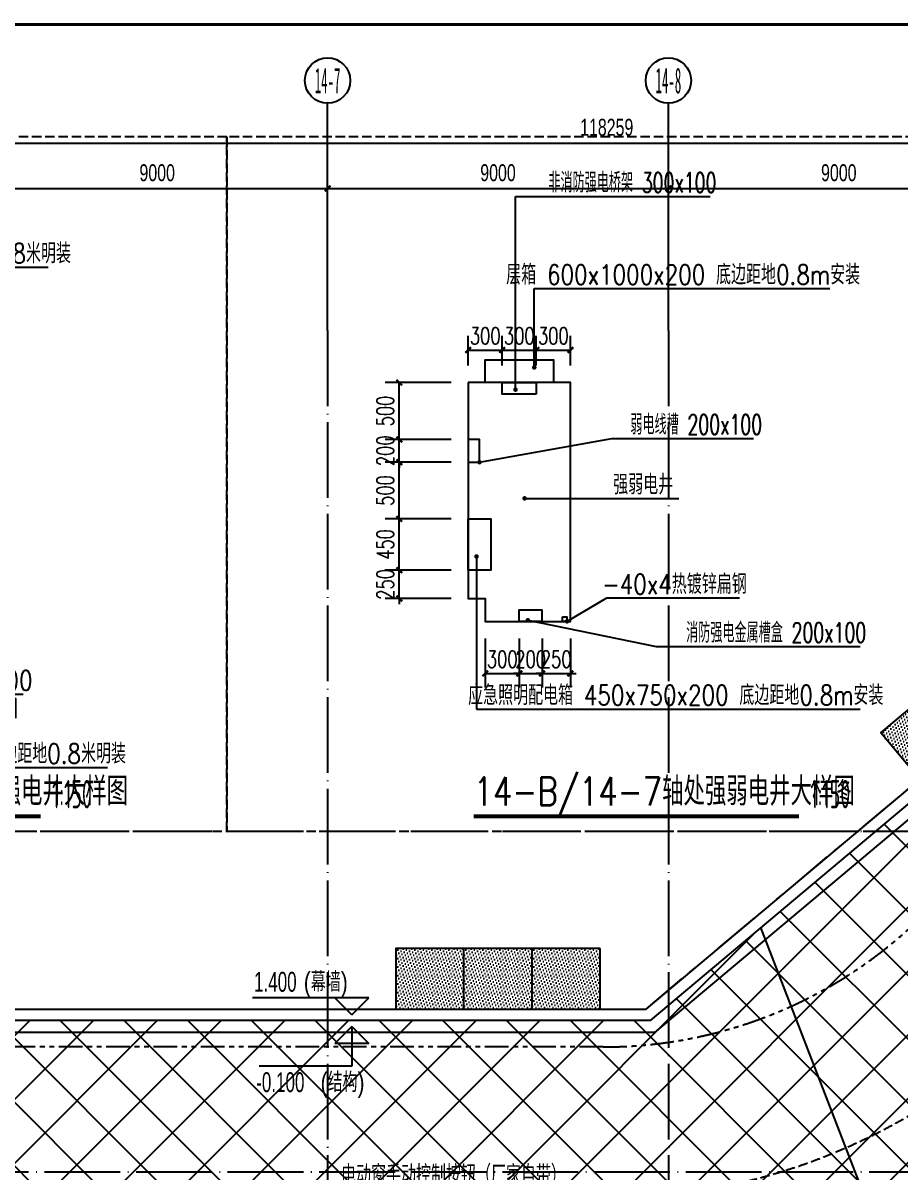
# Model space of a CAD drawing. Extents: x -233336 to 840473, y -28113 to 330904.
# Drawn here: x 42356 to 65516, y 31772 to 62138 of the extents above; entities that cross this region are included whole.
import ezdxf
from ezdxf.enums import TextEntityAlignment as Align
from ezdxf.xclip import XClip

# ---------------------------------------------------------------- set-up
doc = ezdxf.new("R2010")
doc.units = 0
doc.header["$LTSCALE"] = 1000
doc.header["$XCLIPFRAME"] = 2
for name, pattern in [('104-14# 核心筒$0$DOTE', [2.42, 2, -0.2, 0.02, -0.2]), ('DASH', [0.35, 0.25, -0.1]), ('X-104 14#平面$0$109 3#平面$0$DASH', [0.35, 0.25, -0.1]), ('X-104 14#平面$0$PHANTOM2', [1.25, 0.625, -0.125, 0.125, -0.125, 0.125, -0.125])]:
    doc.linetypes.add(name, pattern=pattern)
doc.layers.get('0').update_dxf_attribs({"linetype": 'CONTINUOUS'})
doc.layers.get('Defpoints').update_dxf_attribs({"linetype": 'CONTINUOUS'})
for name, color, linetype in [('104-14# 核心筒$0$01-标注_轴线坐标', 8, 'CONTINUOUS'), ('104-14# 核心筒$0$A_AXIS-轴线', 8, '104-14# 核心筒$0$DOTE'), ('104-14# 核心筒$0$AXIS_TEXT', 7, 'CONTINUOUS'), ('AXIS_TEXT', 7, 'CONTINUOUS'), ('DIM-插座', 80, 'CONTINUOUS'), ('DIM-箱柜', 80, 'CONTINUOUS'), ('DOTLN', 2, 'DASH'), ('EQUIP-箱柜', 80, 'CONTINUOUS'), ('TEL_DIM', 3, 'CONTINUOUS'), ('TEL_SYMB', 3, 'CONTINUOUS'), ('X-104 14#平面$0$01-标注_标高', 8, 'CONTINUOUS'), ('X-104 14#平面$0$A-C_玻璃幕墙', 8, 'CONTINUOUS'), ('X-104 14#平面$0$A-O_分水线', 8, 'CONTINUOUS'), ('X-104 14#平面$0$A-O_屋面', 8, 'CONTINUOUS'), ('X-104 14#平面$0$A-SUR_吊顶', 8, 'CONTINUOUS'), ('X-104 14#平面$0$EH_玻璃', 8, 'CONTINUOUS')]:
    doc.layers.add(name, color=color, linetype=linetype)
doc.layers.add('X-104 14#平面$0$降板', color=8, linetype='CONTINUOUS', plot=False)
doc.styles.add('104-14# 核心筒$0$_TCH_AXIS', font='STXIHEI.TTF', dxfattribs={"width": 0.8})
doc.styles.add('104-14# 核心筒$0$_TCH_DIM_T3', font='ros.shx', dxfattribs={"width": 0.705882, "bigfont": 'jd.shx'})
doc.styles.add('_TCH_DIM_T3', font='ROMANS2', dxfattribs={"width": 0.705882, "bigfont": 'HZDF2'})
doc.styles.add('_TEL_DIM', font='ROMANS2', dxfattribs={"width": 0.8, "height": 3.5, "bigfont": 'HZDF2'})
doc.styles.add('COMPLEX', font='COMPLEX')
doc.styles.get("Standard").update_dxf_attribs({"font": 'GBENOR', "bigfont": 'GBCBIG'})
doc.styles.add('X-104 14#平面$0$_TCH_DIM', font='ros.shx', dxfattribs={"width": 0.8, "bigfont": 'jd.shx'})
doc.dimstyles.new('104-14# 核心筒$0$_TCH_ARCH&&150', dxfattribs={"dimtxt": 446.25, "dimasz": 150, "dimexe": 375, "dimexo": 450, "dimgap": 189.375, "dimtad": 1, "dimdec": 0, "dimzin": 0, "dimdsep": 46, "dimtxsty": '104-14# 核心筒$0$_TCH_DIM_T3', "dimblk": '104-14# 核心筒$0$_ArchTick', "dimcen": 0.09, "dimclrt": 7, "dimazin": 2, "dimtfac": 1, "dimtdec": 0, "dimtix": 1, "dimtmove": 2, "dimatfit": 3, "dimfxl": 0, "dimtolj": 1, "dimtzin": 0, "dimarcsym": 0})
doc.dimstyles.new('_TCH_ARCH&&50', dxfattribs={"dimtxt": 148.75, "dimasz": 50, "dimexe": 125, "dimexo": 150, "dimgap": 50, "dimtad": 1, "dimdec": 0, "dimzin": 0, "dimdsep": 46, "dimtxsty": '_TCH_DIM_T3', "dimblk": 'ARCHTICK', "dimcen": 0.09, "dimclrt": 7, "dimazin": 2, "dimtfac": 1, "dimtdec": 0, "dimtix": 1, "dimtmove": 2, "dimatfit": 3, "dimfxl": 0, "dimtolj": 1, "dimtzin": 0, "dimarcsym": 0})

# ---------------------------------------------------------------- blocks, each defined once
blk = doc.blocks.new('图框-A1+1-2')
at = {"const_width": 0.5}
blk.add_lwpolyline([(1186, 584), (25, 584), (25, 10), (1186, 10)], close=True, dxfattribs=at)
blk = doc.blocks.new('_AXISO')
blk.add_circle((0, 0), 0.5)
at = {"layer": 'AXIS_TEXT', "style": 'COMPLEX', "width": 1.041667}
blk.add_attdef('A', text='', height=0.56, dxfattribs=at).set_placement((-0.25, -0.28), (0.25, -0.28), align=Align.FIT)
blk = doc.blocks.new('104-14# 核心筒$0$_ArchTick')
at = {"color": 0, "linetype": 'ByBlock', "const_width": 0.4}
blk.add_lwpolyline([(-0.5, -0.5), (0.5, 0.5)], dxfattribs=at)
blk = doc.blocks.new('*D264')
at = {"layer": '104-14# 核心筒$0$01-标注_轴线坐标', "color": 0, "lineweight": -2}
for p, q in [((-1359, 54468), (-1359, 59343)), ((116900, 54468), (116900, 59343)), ((-1359, 58968), (116900, 58968))]:
    blk.add_line(p, q, dxfattribs=at)
at = {"layer": 'Defpoints', "color": 0}
for p in [(116900, 58968), (-1359, 54018), (116900, 54018)]:
    blk.add_point(p, dxfattribs=at)
at = {"layer": '104-14# 核心筒$0$01-标注_轴线坐标', "color": 0, "lineweight": -2, "xscale": 150, "yscale": 150, "zscale": 150, "rotation": 180}
blk.add_blockref('104-14# 核心筒$0$_ArchTick', (-1359, 58968), dxfattribs=at)
at = {"layer": '104-14# 核心筒$0$01-标注_轴线坐标', "color": 0, "lineweight": -2, "xscale": 150, "yscale": 150, "zscale": 150}
blk.add_blockref('104-14# 核心筒$0$_ArchTick', (116900, 58968), dxfattribs=at)
at = {"layer": '104-14# 核心筒$0$01-标注_轴线坐标', "color": 7, "insert": (57771, 59381), "char_height": 446.2, "attachment_point": 5, "style": '104-14# 核心筒$0$_TCH_DIM_T3'}
blk.add_mtext('\\A1;118259', dxfattribs=at)
blk = doc.blocks.new('*D271')
at = {"layer": '104-14# 核心筒$0$01-标注_轴线坐标', "color": 0, "lineweight": -2}
for p, q in [((41400, 54468), (41400, 58143)), ((50400, 54468), (50400, 58143)), ((41400, 57768), (50400, 57768))]:
    blk.add_line(p, q, dxfattribs=at)
at = {"layer": 'Defpoints', "color": 0}
for p in [(50400, 57768), (41400, 54018), (50400, 54018)]:
    blk.add_point(p, dxfattribs=at)
at = {"layer": '104-14# 核心筒$0$01-标注_轴线坐标', "color": 0, "lineweight": -2, "xscale": 150, "yscale": 150, "zscale": 150, "rotation": 180}
blk.add_blockref('104-14# 核心筒$0$_ArchTick', (41400, 57768), dxfattribs=at)
at = {"layer": '104-14# 核心筒$0$01-标注_轴线坐标', "color": 0, "lineweight": -2, "xscale": 150, "yscale": 150, "zscale": 150}
blk.add_blockref('104-14# 核心筒$0$_ArchTick', (50400, 57768), dxfattribs=at)
at = {"layer": '104-14# 核心筒$0$01-标注_轴线坐标', "color": 7, "insert": (45900, 58181), "char_height": 446.2, "attachment_point": 5, "style": '104-14# 核心筒$0$_TCH_DIM_T3'}
blk.add_mtext('\\A1;9000', dxfattribs=at)
blk = doc.blocks.new('*D272')
at = {"layer": '104-14# 核心筒$0$01-标注_轴线坐标', "color": 0, "lineweight": -2}
for p, q in [((50400, 54468), (50400, 58143)), ((59400, 54468), (59400, 58143)), ((50400, 57768), (59400, 57768))]:
    blk.add_line(p, q, dxfattribs=at)
at = {"layer": 'Defpoints', "color": 0}
for p in [(59400, 57768), (50400, 54018), (59400, 54018)]:
    blk.add_point(p, dxfattribs=at)
at = {"layer": '104-14# 核心筒$0$01-标注_轴线坐标', "color": 0, "lineweight": -2, "xscale": 150, "yscale": 150, "zscale": 150, "rotation": 180}
blk.add_blockref('104-14# 核心筒$0$_ArchTick', (50400, 57768), dxfattribs=at)
at = {"layer": '104-14# 核心筒$0$01-标注_轴线坐标', "color": 0, "lineweight": -2, "xscale": 150, "yscale": 150, "zscale": 150}
blk.add_blockref('104-14# 核心筒$0$_ArchTick', (59400, 57768), dxfattribs=at)
at = {"layer": '104-14# 核心筒$0$01-标注_轴线坐标', "color": 7, "insert": (54900, 58181), "char_height": 446.2, "attachment_point": 5, "style": '104-14# 核心筒$0$_TCH_DIM_T3'}
blk.add_mtext('\\A1;9000', dxfattribs=at)
blk = doc.blocks.new('*D273')
at = {"layer": '104-14# 核心筒$0$01-标注_轴线坐标', "color": 0, "lineweight": -2}
for p, q in [((59400, 54468), (59400, 58143)), ((68400, 54468), (68400, 58143)), ((59400, 57768), (68400, 57768))]:
    blk.add_line(p, q, dxfattribs=at)
at = {"layer": 'Defpoints', "color": 0}
for p in [(68400, 57768), (59400, 54018), (68400, 54018)]:
    blk.add_point(p, dxfattribs=at)
at = {"layer": '104-14# 核心筒$0$01-标注_轴线坐标', "color": 0, "lineweight": -2, "xscale": 150, "yscale": 150, "zscale": 150, "rotation": 180}
blk.add_blockref('104-14# 核心筒$0$_ArchTick', (59400, 57768), dxfattribs=at)
at = {"layer": '104-14# 核心筒$0$01-标注_轴线坐标', "color": 0, "lineweight": -2, "xscale": 150, "yscale": 150, "zscale": 150}
blk.add_blockref('104-14# 核心筒$0$_ArchTick', (68400, 57768), dxfattribs=at)
at = {"layer": '104-14# 核心筒$0$01-标注_轴线坐标', "color": 7, "insert": (63900, 58181), "char_height": 446.2, "attachment_point": 5, "style": '104-14# 核心筒$0$_TCH_DIM_T3'}
blk.add_mtext('\\A1;9000', dxfattribs=at)
blk = doc.blocks.new('X-104 14#平面$0$A$C5C1E4A78')
blk.add_line((0, 0), (-3484, 9022))
blk = doc.blocks.new('_ArchTick')
at = {"color": 0, "linetype": 'ByBlock', "const_width": 0.4}
blk.add_lwpolyline([(-0.5, -0.5), (0.5, 0.5)], dxfattribs=at)
blk = doc.blocks.new('*D503')
at = {"layer": 'Defpoints', "color": 0}
for p in [(53806, 48142), (54412, 48142), (54412, 47891)]:
    blk.add_point(p, dxfattribs=at)
at = {"layer": 'TEL_DIM', "color": 0, "lineweight": -2}
for p, q in [((53806, 48142), (53806, 48192)), ((54262, 48142), (53681, 48142)), ((53806, 47891), (53806, 48142)), ((54262, 47891), (53681, 47891)), ((53806, 47891), (53806, 47841))]:
    blk.add_line(p, q, dxfattribs=at)
at = {"layer": 'TEL_DIM', "color": 0, "lineweight": -2, "xscale": 50, "yscale": 50, "zscale": 50}
for p, rotation in [((53806, 48142), 270), ((53806, 47891), 90)]:
    blk.add_blockref('_ArchTick', p, dxfattribs=dict(at, rotation=rotation))
at = {"layer": 'TEL_DIM', "color": 7, "insert": (53682, 48016), "char_height": 148.8, "attachment_point": 5, "rotation": 90, "style": '_TCH_DIM_T3'}
blk.add_mtext('\\A1;250', dxfattribs=at)
blk = doc.blocks.new('*D504')
at = {"layer": 'Defpoints', "color": 0}
for p in [(53806, 48592), (54412, 48592), (54412, 48142)]:
    blk.add_point(p, dxfattribs=at)
at = {"layer": 'TEL_DIM', "color": 0, "lineweight": -2}
for p, q in [((54262, 48592), (53681, 48592)), ((53806, 48142), (53806, 48592)), ((54262, 48142), (53681, 48142))]:
    blk.add_line(p, q, dxfattribs=at)
at = {"layer": 'TEL_DIM', "color": 0, "lineweight": -2, "xscale": 50, "yscale": 50, "zscale": 50}
for p, rotation in [((53806, 48592), 90), ((53806, 48142), 270)]:
    blk.add_blockref('_ArchTick', p, dxfattribs=dict(at, rotation=rotation))
at = {"layer": 'TEL_DIM', "color": 7, "insert": (53682, 48367), "char_height": 148.8, "attachment_point": 5, "rotation": 90, "style": '_TCH_DIM_T3'}
blk.add_mtext('\\A1;450', dxfattribs=at)
blk = doc.blocks.new('*D505')
at = {"layer": 'Defpoints', "color": 0}
for p in [(53806, 49092), (54412, 49092), (54412, 48592)]:
    blk.add_point(p, dxfattribs=at)
at = {"layer": 'TEL_DIM', "color": 0, "lineweight": -2}
for p, q in [((54262, 49092), (53681, 49092)), ((53806, 48592), (53806, 49092)), ((54262, 48592), (53681, 48592))]:
    blk.add_line(p, q, dxfattribs=at)
at = {"layer": 'TEL_DIM', "color": 0, "lineweight": -2, "xscale": 50, "yscale": 50, "zscale": 50}
for p, rotation in [((53806, 49092), 90), ((53806, 48592), 270)]:
    blk.add_blockref('_ArchTick', p, dxfattribs=dict(at, rotation=rotation))
at = {"layer": 'TEL_DIM', "color": 7, "insert": (53682, 48842), "char_height": 148.8, "attachment_point": 5, "rotation": 90, "style": '_TCH_DIM_T3'}
blk.add_mtext('\\A1;500', dxfattribs=at)
blk = doc.blocks.new('*D506')
at = {"layer": 'Defpoints', "color": 0}
for p in [(53806, 49292), (54412, 49292), (54412, 49092)]:
    blk.add_point(p, dxfattribs=at)
at = {"layer": 'TEL_DIM', "color": 0, "lineweight": -2}
for p, q in [((53806, 49292), (53806, 49342)), ((54262, 49292), (53681, 49292)), ((53806, 49092), (53806, 49292)), ((54262, 49092), (53681, 49092)), ((53806, 49092), (53806, 49042))]:
    blk.add_line(p, q, dxfattribs=at)
at = {"layer": 'TEL_DIM', "color": 0, "lineweight": -2, "xscale": 50, "yscale": 50, "zscale": 50}
for p, rotation in [((53806, 49292), 270), ((53806, 49092), 90)]:
    blk.add_blockref('_ArchTick', p, dxfattribs=dict(at, rotation=rotation))
at = {"layer": 'TEL_DIM', "color": 7, "insert": (53682, 49192), "char_height": 148.8, "attachment_point": 5, "rotation": 90, "style": '_TCH_DIM_T3'}
blk.add_mtext('\\A1;200', dxfattribs=at)
blk = doc.blocks.new('*D507')
at = {"layer": 'Defpoints', "color": 0}
for p in [(53806, 49792), (54412, 49792), (54412, 49292)]:
    blk.add_point(p, dxfattribs=at)
at = {"layer": 'TEL_DIM', "color": 0, "lineweight": -2}
for p, q in [((54262, 49792), (53681, 49792)), ((53806, 49292), (53806, 49792)), ((54262, 49292), (53681, 49292))]:
    blk.add_line(p, q, dxfattribs=at)
at = {"layer": 'TEL_DIM', "color": 0, "lineweight": -2, "xscale": 50, "yscale": 50, "zscale": 50}
for p, rotation in [((53806, 49792), 90), ((53806, 49292), 270)]:
    blk.add_blockref('_ArchTick', p, dxfattribs=dict(at, rotation=rotation))
at = {"layer": 'TEL_DIM', "color": 7, "insert": (53682, 49542), "char_height": 148.8, "attachment_point": 5, "rotation": 90, "style": '_TCH_DIM_T3'}
blk.add_mtext('\\A1;500', dxfattribs=at)
blk = doc.blocks.new('*D508')
at = {"layer": 'Defpoints', "color": 0}
for p in [(54712, 50079), (54412, 49792), (54712, 49792)]:
    blk.add_point(p, dxfattribs=at)
at = {"layer": 'TEL_DIM', "color": 0, "lineweight": -2}
for p, q in [((54412, 49942), (54412, 50204)), ((54712, 49942), (54712, 50204)), ((54412, 50079), (54712, 50079))]:
    blk.add_line(p, q, dxfattribs=at)
at = {"layer": 'TEL_DIM', "color": 0, "lineweight": -2, "xscale": 50, "yscale": 50, "zscale": 50, "rotation": 180}
blk.add_blockref('_ArchTick', (54412, 50079), dxfattribs=at)
at = {"layer": 'TEL_DIM', "color": 0, "lineweight": -2, "xscale": 50, "yscale": 50, "zscale": 50}
blk.add_blockref('_ArchTick', (54712, 50079), dxfattribs=at)
at = {"layer": 'TEL_DIM', "color": 7, "insert": (54562, 50204), "char_height": 148.8, "attachment_point": 5, "style": '_TCH_DIM_T3'}
blk.add_mtext('\\A1;300', dxfattribs=at)
blk = doc.blocks.new('*D509')
at = {"layer": 'Defpoints', "color": 0}
for p in [(55012, 50079), (54712, 49792), (55012, 49792)]:
    blk.add_point(p, dxfattribs=at)
at = {"layer": 'TEL_DIM', "color": 0, "lineweight": -2}
for p, q in [((54712, 49942), (54712, 50204)), ((55012, 49942), (55012, 50204)), ((54712, 50079), (55012, 50079))]:
    blk.add_line(p, q, dxfattribs=at)
at = {"layer": 'TEL_DIM', "color": 0, "lineweight": -2, "xscale": 50, "yscale": 50, "zscale": 50, "rotation": 180}
blk.add_blockref('_ArchTick', (54712, 50079), dxfattribs=at)
at = {"layer": 'TEL_DIM', "color": 0, "lineweight": -2, "xscale": 50, "yscale": 50, "zscale": 50}
blk.add_blockref('_ArchTick', (55012, 50079), dxfattribs=at)
at = {"layer": 'TEL_DIM', "color": 7, "insert": (54862, 50204), "char_height": 148.8, "attachment_point": 5, "style": '_TCH_DIM_T3'}
blk.add_mtext('\\A1;300', dxfattribs=at)
blk = doc.blocks.new('*D510')
at = {"layer": 'Defpoints', "color": 0}
for p in [(55312, 50079), (55012, 49792), (55312, 49792)]:
    blk.add_point(p, dxfattribs=at)
at = {"layer": 'TEL_DIM', "color": 0, "lineweight": -2}
for p, q in [((55012, 49942), (55012, 50204)), ((55312, 49942), (55312, 50204)), ((55012, 50079), (55312, 50079))]:
    blk.add_line(p, q, dxfattribs=at)
at = {"layer": 'TEL_DIM', "color": 0, "lineweight": -2, "xscale": 50, "yscale": 50, "zscale": 50, "rotation": 180}
blk.add_blockref('_ArchTick', (55012, 50079), dxfattribs=at)
at = {"layer": 'TEL_DIM', "color": 0, "lineweight": -2, "xscale": 50, "yscale": 50, "zscale": 50}
blk.add_blockref('_ArchTick', (55312, 50079), dxfattribs=at)
at = {"layer": 'TEL_DIM', "color": 7, "insert": (55162, 50204), "char_height": 148.8, "attachment_point": 5, "style": '_TCH_DIM_T3'}
blk.add_mtext('\\A1;300', dxfattribs=at)
blk = doc.blocks.new('*D511')
at = {"layer": 'Defpoints', "color": 0}
for p in [(54562, 47691), (54862, 47691), (54862, 47232)]:
    blk.add_point(p, dxfattribs=at)
at = {"layer": 'TEL_DIM', "color": 0, "lineweight": -2}
for p, q in [((54562, 47541), (54562, 47107)), ((54862, 47541), (54862, 47107)), ((54562, 47232), (54862, 47232))]:
    blk.add_line(p, q, dxfattribs=at)
at = {"layer": 'TEL_DIM', "color": 0, "lineweight": -2, "xscale": 50, "yscale": 50, "zscale": 50, "rotation": 180}
blk.add_blockref('_ArchTick', (54562, 47232), dxfattribs=at)
at = {"layer": 'TEL_DIM', "color": 0, "lineweight": -2, "xscale": 50, "yscale": 50, "zscale": 50}
blk.add_blockref('_ArchTick', (54862, 47232), dxfattribs=at)
at = {"layer": 'TEL_DIM', "color": 7, "insert": (54712, 47357), "char_height": 148.8, "attachment_point": 5, "style": '_TCH_DIM_T3'}
blk.add_mtext('\\A1;300', dxfattribs=at)
blk = doc.blocks.new('*D512')
at = {"layer": 'Defpoints', "color": 0}
for p in [(54862, 47691), (55062, 47691), (55062, 47232)]:
    blk.add_point(p, dxfattribs=at)
at = {"layer": 'TEL_DIM', "color": 0, "lineweight": -2}
for p, q in [((54862, 47541), (54862, 47107)), ((55062, 47541), (55062, 47107)), ((54862, 47232), (54812, 47232)), ((54862, 47232), (55062, 47232)), ((55062, 47232), (55112, 47232))]:
    blk.add_line(p, q, dxfattribs=at)
at = {"layer": 'TEL_DIM', "color": 0, "lineweight": -2, "xscale": 50, "yscale": 50, "zscale": 50}
blk.add_blockref('_ArchTick', (54862, 47232), dxfattribs=at)
at = {"layer": 'TEL_DIM', "color": 0, "lineweight": -2, "xscale": 50, "yscale": 50, "zscale": 50, "rotation": 180}
blk.add_blockref('_ArchTick', (55062, 47232), dxfattribs=at)
at = {"layer": 'TEL_DIM', "color": 7, "insert": (54962, 47357), "char_height": 148.8, "attachment_point": 5, "style": '_TCH_DIM_T3'}
blk.add_mtext('\\A1;200', dxfattribs=at)
blk = doc.blocks.new('*D513')
at = {"layer": 'Defpoints', "color": 0}
for p in [(55062, 47691), (55312, 47691), (55312, 47232)]:
    blk.add_point(p, dxfattribs=at)
at = {"layer": 'TEL_DIM', "color": 0, "lineweight": -2}
for p, q in [((55062, 47541), (55062, 47107)), ((55312, 47541), (55312, 47107)), ((55062, 47232), (55012, 47232)), ((55062, 47232), (55312, 47232)), ((55312, 47232), (55362, 47232))]:
    blk.add_line(p, q, dxfattribs=at)
at = {"layer": 'TEL_DIM', "color": 0, "lineweight": -2, "xscale": 50, "yscale": 50, "zscale": 50}
blk.add_blockref('_ArchTick', (55062, 47232), dxfattribs=at)
at = {"layer": 'TEL_DIM', "color": 0, "lineweight": -2, "xscale": 50, "yscale": 50, "zscale": 50, "rotation": 180}
blk.add_blockref('_ArchTick', (55312, 47232), dxfattribs=at)
at = {"layer": 'TEL_DIM', "color": 7, "insert": (55187, 47357), "char_height": 148.8, "attachment_point": 5, "style": '_TCH_DIM_T3'}
blk.add_mtext('\\A1;250', dxfattribs=at)
blk = doc.blocks.new('*D494')
at = {"layer": 'Defpoints', "color": 0}
for p in [(46010, 134005), (46553, 134005), (46553, 133605)]:
    blk.add_point(p, dxfattribs=at)
at = {"layer": 'TEL_DIM', "color": 0, "lineweight": -2}
for p, q in [((46403, 134005), (45885, 134005)), ((46010, 133605), (46010, 134005)), ((46403, 133605), (45885, 133605))]:
    blk.add_line(p, q, dxfattribs=at)
at = {"layer": 'TEL_DIM', "color": 0, "lineweight": -2, "xscale": 50, "yscale": 50, "zscale": 50}
for p, rotation in [((46010, 134005), 90), ((46010, 133605), 270)]:
    blk.add_blockref('_ArchTick', p, dxfattribs=dict(at, rotation=rotation))
at = {"layer": 'TEL_DIM', "color": 7, "insert": (45886, 133805), "char_height": 148.8, "attachment_point": 5, "rotation": 90, "style": '_TCH_DIM_T3'}
blk.add_mtext('\\A1;400', dxfattribs=at)
blk = doc.blocks.new('*D495')
at = {"layer": 'Defpoints', "color": 0}
for p in [(46010, 133605), (46553, 133605), (46553, 133206)]:
    blk.add_point(p, dxfattribs=at)
at = {"layer": 'TEL_DIM', "color": 0, "lineweight": -2}
for p, q in [((46403, 133605), (45885, 133605)), ((46010, 133206), (46010, 133605)), ((46403, 133206), (45885, 133206))]:
    blk.add_line(p, q, dxfattribs=at)
at = {"layer": 'TEL_DIM', "color": 0, "lineweight": -2, "xscale": 50, "yscale": 50, "zscale": 50}
for p, rotation in [((46010, 133605), 90), ((46010, 133206), 270)]:
    blk.add_blockref('_ArchTick', p, dxfattribs=dict(at, rotation=rotation))
at = {"layer": 'TEL_DIM', "color": 7, "insert": (45886, 133406), "char_height": 148.8, "attachment_point": 5, "rotation": 90, "style": '_TCH_DIM_T3'}
blk.add_mtext('\\A1;400', dxfattribs=at)
blk = doc.blocks.new('*D496')
at = {"layer": 'Defpoints', "color": 0}
for p in [(46010, 133206), (46553, 133206), (46553, 132906)]:
    blk.add_point(p, dxfattribs=at)
at = {"layer": 'TEL_DIM', "color": 0, "lineweight": -2}
for p, q in [((46403, 133206), (45885, 133206)), ((46010, 132906), (46010, 133206)), ((46403, 132906), (45885, 132906))]:
    blk.add_line(p, q, dxfattribs=at)
at = {"layer": 'TEL_DIM', "color": 0, "lineweight": -2, "xscale": 50, "yscale": 50, "zscale": 50}
for p, rotation in [((46010, 133206), 90), ((46010, 132906), 270)]:
    blk.add_blockref('_ArchTick', p, dxfattribs=dict(at, rotation=rotation))
at = {"layer": 'TEL_DIM', "color": 7, "insert": (45886, 133056), "char_height": 148.8, "attachment_point": 5, "rotation": 90, "style": '_TCH_DIM_T3'}
blk.add_mtext('\\A1;300', dxfattribs=at)
blk = doc.blocks.new('*D497')
at = {"layer": 'Defpoints', "color": 0}
for p in [(46010, 132906), (46553, 132906), (46553, 132606)]:
    blk.add_point(p, dxfattribs=at)
at = {"layer": 'TEL_DIM', "color": 0, "lineweight": -2}
for p, q in [((46403, 132906), (45885, 132906)), ((46010, 132606), (46010, 132906)), ((46403, 132606), (45885, 132606))]:
    blk.add_line(p, q, dxfattribs=at)
at = {"layer": 'TEL_DIM', "color": 0, "lineweight": -2, "xscale": 50, "yscale": 50, "zscale": 50}
for p, rotation in [((46010, 132906), 90), ((46010, 132606), 270)]:
    blk.add_blockref('_ArchTick', p, dxfattribs=dict(at, rotation=rotation))
at = {"layer": 'TEL_DIM', "color": 7, "insert": (45886, 132756), "char_height": 148.8, "attachment_point": 5, "rotation": 90, "style": '_TCH_DIM_T3'}
blk.add_mtext('\\A1;300', dxfattribs=at)
blk = doc.blocks.new('*D498')
at = {"layer": 'Defpoints', "color": 0}
for p in [(46010, 132606), (46553, 132606), (46553, 132307)]:
    blk.add_point(p, dxfattribs=at)
at = {"layer": 'TEL_DIM', "color": 0, "lineweight": -2}
for p, q in [((46403, 132606), (45885, 132606)), ((46010, 132307), (46010, 132606)), ((46403, 132307), (45885, 132307))]:
    blk.add_line(p, q, dxfattribs=at)
at = {"layer": 'TEL_DIM', "color": 0, "lineweight": -2, "xscale": 50, "yscale": 50, "zscale": 50}
for p, rotation in [((46010, 132606), 90), ((46010, 132307), 270)]:
    blk.add_blockref('_ArchTick', p, dxfattribs=dict(at, rotation=rotation))
at = {"layer": 'TEL_DIM', "color": 7, "insert": (45886, 132457), "char_height": 148.8, "attachment_point": 5, "rotation": 90, "style": '_TCH_DIM_T3'}
blk.add_mtext('\\A1;300', dxfattribs=at)
blk = doc.blocks.new('*D499')
at = {"layer": 'Defpoints', "color": 0}
for p in [(46010, 132307), (46553, 132307), (46553, 131707)]:
    blk.add_point(p, dxfattribs=at)
at = {"layer": 'TEL_DIM', "color": 0, "lineweight": -2}
for p, q in [((46403, 132307), (45885, 132307)), ((46010, 131707), (46010, 132307)), ((46403, 131707), (45885, 131707))]:
    blk.add_line(p, q, dxfattribs=at)
at = {"layer": 'TEL_DIM', "color": 0, "lineweight": -2, "xscale": 50, "yscale": 50, "zscale": 50}
for p, rotation in [((46010, 132307), 90), ((46010, 131707), 270)]:
    blk.add_blockref('_ArchTick', p, dxfattribs=dict(at, rotation=rotation))
at = {"layer": 'TEL_DIM', "color": 7, "insert": (45886, 132007), "char_height": 148.8, "attachment_point": 5, "rotation": 90, "style": '_TCH_DIM_T3'}
blk.add_mtext('\\A1;600', dxfattribs=at)
blk = doc.blocks.new('*D500')
at = {"layer": 'Defpoints', "color": 0}
for p in [(46753, 134290), (46553, 134005), (46753, 134005)]:
    blk.add_point(p, dxfattribs=at)
at = {"layer": 'TEL_DIM', "color": 0, "lineweight": -2}
for p, q in [((46553, 134155), (46553, 134415)), ((46753, 134155), (46753, 134415)), ((46553, 134290), (46503, 134290)), ((46553, 134290), (46753, 134290)), ((46753, 134290), (46803, 134290))]:
    blk.add_line(p, q, dxfattribs=at)
at = {"layer": 'TEL_DIM', "color": 0, "lineweight": -2, "xscale": 50, "yscale": 50, "zscale": 50}
blk.add_blockref('_ArchTick', (46553, 134290), dxfattribs=at)
at = {"layer": 'TEL_DIM', "color": 0, "lineweight": -2, "xscale": 50, "yscale": 50, "zscale": 50, "rotation": 180}
blk.add_blockref('_ArchTick', (46753, 134290), dxfattribs=at)
at = {"layer": 'TEL_DIM', "color": 7, "insert": (46653, 134415), "char_height": 148.8, "attachment_point": 5, "style": '_TCH_DIM_T3'}
blk.add_mtext('\\A1;200', dxfattribs=at)
blk = doc.blocks.new('*D501')
at = {"layer": 'Defpoints', "color": 0}
for p in [(47352, 134290), (46753, 134005), (47352, 134005)]:
    blk.add_point(p, dxfattribs=at)
at = {"layer": 'TEL_DIM', "color": 0, "lineweight": -2}
for p, q in [((46753, 134155), (46753, 134415)), ((47352, 134155), (47352, 134415)), ((46753, 134290), (47352, 134290))]:
    blk.add_line(p, q, dxfattribs=at)
at = {"layer": 'TEL_DIM', "color": 0, "lineweight": -2, "xscale": 50, "yscale": 50, "zscale": 50, "rotation": 180}
blk.add_blockref('_ArchTick', (46753, 134290), dxfattribs=at)
at = {"layer": 'TEL_DIM', "color": 0, "lineweight": -2, "xscale": 50, "yscale": 50, "zscale": 50}
blk.add_blockref('_ArchTick', (47352, 134290), dxfattribs=at)
at = {"layer": 'TEL_DIM', "color": 7, "insert": (47053, 134415), "char_height": 148.8, "attachment_point": 5, "style": '_TCH_DIM_T3'}
blk.add_mtext('\\A1;600', dxfattribs=at)
blk = doc.blocks.new('*D502')
at = {"layer": 'Defpoints', "color": 0}
for p in [(47502, 134290), (47352, 134005), (47502, 134005)]:
    blk.add_point(p, dxfattribs=at)
at = {"layer": 'TEL_DIM', "color": 0, "lineweight": -2}
for p, q in [((47352, 134155), (47352, 134415)), ((47502, 134155), (47502, 134415)), ((47352, 134290), (47302, 134290)), ((47352, 134290), (47502, 134290)), ((47502, 134290), (47552, 134290))]:
    blk.add_line(p, q, dxfattribs=at)
at = {"layer": 'TEL_DIM', "color": 0, "lineweight": -2, "xscale": 50, "yscale": 50, "zscale": 50}
blk.add_blockref('_ArchTick', (47352, 134290), dxfattribs=at)
at = {"layer": 'TEL_DIM', "color": 0, "lineweight": -2, "xscale": 50, "yscale": 50, "zscale": 50, "rotation": 180}
blk.add_blockref('_ArchTick', (47502, 134290), dxfattribs=at)
at = {"layer": 'TEL_DIM', "color": 7, "insert": (47427, 134415), "char_height": 148.8, "attachment_point": 5, "style": '_TCH_DIM_T3'}
blk.add_mtext('\\A1;150', dxfattribs=at)
blk = doc.blocks.new('104-14# 核心筒')
at = {"layer": '104-14# 核心筒$0$01-标注_轴线坐标'}
for p, q in [((50400, 54018.4), (50400, 60018.4)), ((59400, 54018.4), (59400, 60018.4))]:
    blk.add_line(p, q, dxfattribs=at)
at = {"layer": '104-14# 核心筒$0$A_AXIS-轴线'}
for p, q in [((50400, 54018.4), (50400, -8545.1)), ((59400, 54018.4), (59400, -8545.1)), ((-24839, 40800), (120259.9, 40800)), ((-24839, 31800), (120259.9, 31800))]:
    blk.add_line(p, q, dxfattribs=at)
at = {"layer": '104-14# 核心筒$0$01-标注_轴线坐标'}
ref = blk.add_blockref('_AXISO', (50400, 60618.4), dxfattribs=dict(at, xscale=1200, yscale=1200, zscale=1200))
ref.add_attrib('A', '14-7', dxfattribs={"layer": '104-14# 核心筒$0$AXIS_TEXT', "height": 678.82, "style": '104-14# 核心筒$0$_TCH_AXIS', "width": 0.46828}).set_placement((50060.6, 60279), (50739.4, 60279), align=Align.FIT)
ref = blk.add_blockref('_AXISO', (59400, 60618.4), dxfattribs=dict(at, xscale=1200, yscale=1200, zscale=1200))
ref.add_attrib('A', '14-8', dxfattribs={"layer": '104-14# 核心筒$0$AXIS_TEXT', "height": 678.82, "style": '104-14# 核心筒$0$_TCH_AXIS', "width": 0.46828}).set_placement((59060.6, 60279), (59739.4, 60279), align=Align.FIT)
for p1, p2, distance, text, picture, middle in [((-1359, 54018.4), (116900.2, 54018.4), 4950, '118259', '*D264', (57770.6, 59380.9)), ((41400, 54018.4), (50400, 54018.4), 3750, '9000', '*D271', (45900, 58180.9)), ((50400, 54018.4), (59400, 54018.4), 3750, '9000', '*D272', (54900, 58180.9)), ((59400, 54018.4), (68400, 54018.4), 3750, '9000', '*D273', (63900, 58180.9))]:
    dim = blk.add_aligned_dim(p1=p1, p2=p2, distance=distance, text=text, dimstyle='104-14# 核心筒$0$_TCH_ARCH&&150', dxfattribs=at)
    dim.commit()
    dim.dimension.update_dxf_attribs({"geometry": picture, "text_midpoint": middle})
blk = doc.blocks.new('X-104 14#平面')
at = {"layer": 'X-104 14#平面$0$EH_玻璃'}
h = blk.add_hatch(dxfattribs=at)
h.set_pattern_fill('DOTS', color=256, scale=50, angle=45)
h.paths.add_polyline_path([(69144.2, 46861.2), (70172.6, 45635.5), (66036, 42164.5), (65007.5, 43390.1)])
h = blk.add_hatch(dxfattribs=at)
h.set_pattern_fill('DOTS', color=256, scale=50, angle=45)
h.paths.add_polyline_path([(57600, 37700), (52200, 37700), (52200, 36100), (57600, 36100)])
at = {"layer": 'X-104 14#平面$0$降板'}
h = blk.add_hatch(dxfattribs=at)
h.set_pattern_fill('ANSI37', color=256, scale=750)
h.set_pattern_definition([(45, (0, 0), (-841.899, 841.899), []), (135, (0, 0), (-841.899, -841.899), [])])
h.paths.add_polyline_path([(83500, 40800), (86400, 48900), (86400, 51400), (77509.2, 51400), (58917.8, 35800), (-4608.4, 35800), (-12111.5, -2800), (112466, -2800), (116300, 1125.5), (116300, 11750), (115900, 11750), (107700, -0.1), (86400, 0), (77400, 799.9), (59400, 799.9), (50400, 0), (-62.7, 0), (5400, 25700), (68400, 25700)])
at = {"layer": 'X-104 14#平面$0$01-标注_标高'}
for p, q in [((51491.6, 36400), (48416.4, 36400)), ((51041.6, 35950), (50591.6, 36400)), ((51041.6, 35950), (51491.6, 36400)), ((51041.6, 35640), (50591.6, 35190)), ((51041.6, 35640), (51491.6, 35190)), ((51041.6, 35640), (51041.6, 34590)), ((51491.6, 35190), (50591.6, 35190)), ((51041.6, 34590), (48595.1, 34590))]:
    blk.add_line(p, q, dxfattribs=at)
at = {"layer": 'X-104 14#平面$0$A-C_玻璃幕墙'}
for points in [[(69144.2, 46861.2), (70172.6, 45635.5), (66036, 42164.5), (65007.5, 43390.1), (69144.2, 46861.2)], [(54000, 36100), (54000, 37700)], [(55800, 36100), (55800, 37700)]]:
    blk.add_lwpolyline(points, dxfattribs=at)
blk.add_lwpolyline([(57600, 37700), (52200, 37700), (52200, 36100), (57600, 36100)], close=True, dxfattribs=at)
at = {"layer": 'X-104 14#平面$0$A-O_屋面', "linetype": 'X-104 14#平面$0$PHANTOM2', "ltscale": 2}
blk.add_lwpolyline([(116300, 1125.5), (112466, -2800), (-12111.5, -2800), (-10903.8, 3413.1), (-11202.5, 3471.2), (-4857, 36100), (58808.6, 36100), (74837.7, 49550), (86050, 49550), (86050, 51700), (92100, 51702), (92100, 55283.2), (94608.8, 59227.5), (95621.4, 58583.5), (95782.4, 58836.6), (99791.5, 56286.5), (107067.8, 54161.9), (111100, 54161.9), (111100, 52680), (116300, 52680)], close=True, dxfattribs=at)
at = {"layer": 'X-104 14#平面$0$A-O_屋面', "ltscale": 5}
for points in [[(-11202.5, 3471.2), (-4857, 36100), (58808.6, 36100), (77400, 51700), (93285, 51700)], [(93285, 51080), (77625.7, 51080), (59034.3, 35480), (-4345.9, 35480), (-10594, 3352.8)]]:
    blk.add_lwpolyline(points, dxfattribs=at)
at = {"layer": 'X-104 14#平面$0$A-SUR_吊顶', "linetype": 'X-104 14#平面$0$PHANTOM2'}
blk.add_line((57679.8, 35100), (9724.7, 35100), dxfattribs=at)
blk.add_arc((57679.8, 47100), 12000, 270, 312.2322, dxfattribs=at)
at = {"layer": 'X-104 14#平面$0$A-SUR_吊顶', "linetype": 'X-104 14#平面$0$109 3#平面$0$DASH'}
blk.add_arc((57679.8, 47100), 16000, 270, 312.2322, dxfattribs=at)
at = {"layer": 'X-104 14#平面$0$降板'}
blk.add_lwpolyline([(83500, 40800), (86400, 48900), (86400, 51400), (77509.2, 51400), (58917.8, 35800), (-4608.4, 35800), (-12111.5, -2800), (112466, -2800), (116300, 1125.5), (116300, 11750), (115900, 11750), (107700, -0.1), (86400, 0), (77400, 799.9), (59400, 799.9), (50400, 0), (-62.7, 0), (5400, 25700), (68400, 25700)], close=True, dxfattribs=at)
ref = blk.add_blockref('104-14# 核心筒', (0, 0))
XClip(ref).set_block_clipping_path([(-38664.3623821461, -25500), (139216.5485069363, 330900)])
at = {"xscale": 150, "yscale": 150, "zscale": 150}
blk.add_blockref('图框-A1+1-2', (-38664.4, -25500), dxfattribs=at)
at = {"layer": 'X-104 14#平面$0$A-O_分水线'}
blk.add_blockref('X-104 14#平面$0$A$C5C1E4A78', (65324.9, 29230), dxfattribs=at)
at = {"layer": 'X-104 14#平面$0$01-标注_标高', "color": 7, "style": 'X-104 14#平面$0$_TCH_DIM'}
for s, height, width, p in [('1.400', 525, 0.64, (48457.8, 36557.5)), ('(幕墙)', 520.93, 0.8, (49770.6, 36557.5)), ('-0.100', 525, 0.64, (48514.1, 33907.5)), ('(结构)', 520.93, 0.8, (50213.3, 33907.5))]:
    blk.add_text(s, height=height, dxfattribs=dict(at, width=width)).set_placement(p)
blk = doc.blocks.new('QRD')
at = {"layer": 'DIM-箱柜'}
for p, q in [((54828.7, 49730), (54828.7, 51430.5)), ((54828.7, 51430.5), (56542.1, 51430.5)), ((54994, 49925.2), (54994, 50620.3)), ((54994, 50620.3), (57596.9, 50620.3)), ((54511.9, 49091), (55676.9, 49299.9)), ((55676.9, 49299.9), (56923.6, 49299.9)), ((54908.4, 48773.2), (55653.8, 48773.2)), ((55653.8, 48773.2), (56267.1, 48773.2)), ((54485.3, 48261.9), (54485.3, 46918.9)), ((55281.6, 47690.6), (55631.5, 47896.3)), ((55631.5, 47896.3), (56799.5, 47896.3)), ((54936.9, 47700.6), (56067, 47468.9)), ((56067, 47468.9), (57863.5, 47468.9)), ((54485.3, 46918.9), (57861.4, 46918.9))]:
    blk.add_line(p, q, dxfattribs=at)
at = {"layer": 'DIM-箱柜', "const_width": 20}
for points in [[(54994, 49915.2, 1), (54994, 49935.2, 1)], [(54828.7, 49720, 1), (54828.7, 49740, 1)], [(54502, 49089.3, 1), (54521.7, 49092.8, 1)], [(54898.4, 48773.2, 1), (54918.4, 48773.2, 1)], [(54485.3, 48271.9, 1), (54485.3, 48251.9, 1)], [(54927.1, 47702.6, 1), (54946.7, 47698.5, 1)], [(55273, 47685.5, 1), (55290.3, 47695.6, 1)]]:
    blk.add_lwpolyline(points, format="xyb", close=True, dxfattribs=at)
at = {"layer": 'EQUIP-箱柜'}
for points in [[(55161.9, 49791.6), (54561.9, 49791.6), (54561.9, 49991.6), (55161.9, 49991.6)], [(55011.9, 49691.6), (54711.9, 49691.6), (54711.9, 49791.6), (55011.9, 49791.6)], [(54511.9, 49092), (54511.9, 49292), (54411.9, 49292), (54411.9, 49092)], [(54411.9, 48142.4), (54411.9, 48592.4), (54611.9, 48592.4), (54611.9, 48142.4)], [(55061.9, 47690.6), (54861.9, 47690.6), (54861.9, 47790.6), (55061.9, 47790.6)], [(55241.6, 47730.6), (55281.6, 47730.6), (55281.6, 47690.6), (55241.6, 47690.6)]]:
    blk.add_lwpolyline(points, close=True, dxfattribs=at)
blk.add_lwpolyline([(54411.9, 49791.6), (54411.9, 47890.6), (54561.9, 47890.6), (54561.9, 47690.6), (55311.9, 47690.6), (55311.9, 49791.6), (54411.9, 49791.6)], dxfattribs=at)
at = {"layer": 'DIM-箱柜', "color": 7, "style": '_TEL_DIM'}
for s, height, width, p in [('非消防强电桥架 300x100', 175, 0.64, (55118.6, 51465.5)), ('层箱 600x1000x200 底边距地0.8m安装', 173.622, 0.8, (54746.9, 50655.3)), ('弱电线槽 200x100', 175, 0.64, (55839.6, 49334.9)), ('强弱电井', 173.62, 0.8, (55688.8, 48808.2)), ('-40x4热镀锌扁钢', 173.62, 0.8, (55591.6, 47931.3)), ('消防强电金属槽盒 200x100', 175, 0.64, (56330.6, 47503.9)), ('应急照明配电箱 450x750x200 底边距地0.8m安装', 173.622, 0.8, (54411.6, 46953.9))]:
    blk.add_text(s, height=height, dxfattribs=dict(at, width=width)).set_placement(p)
at = {"layer": 'TEL_DIM'}
for p1, p2, distance, text, picture, middle in [((54411.9, 49791.6), (54711.9, 49791.6), 287.9, '300', '*D508', (54561.9, 50203.8)), ((54711.9, 49791.6), (55011.9, 49791.6), 287.9, '300', '*D509', (54861.9, 50203.8)), ((55011.9, 49791.6), (55311.9, 49791.6), 287.9, '300', '*D510', (55161.9, 50203.8)), ((54411.9, 49292), (54411.9, 49791.6), 605.6, '500', '*D507', (53681.9, 49541.8)), ((54411.9, 49092), (54411.9, 49292), 605.6, '200', '*D506', (53681.9, 49192)), ((54411.9, 48592.4), (54411.9, 49092), 605.6, '500', '*D505', (53681.9, 48842.2)), ((54411.9, 48142.4), (54411.9, 48592.4), 605.6, '450', '*D504', (53681.9, 48367.4)), ((54411.9, 47890.6), (54411.9, 48142.4), 605.6, '250', '*D503', (53681.9, 48016.5)), ((54561.9, 47690.6), (54861.9, 47690.6), -458.1, '300', '*D511', (54711.9, 47356.8)), ((54861.9, 47690.6), (55061.9, 47690.6), -458.1, '200', '*D512', (54961.9, 47356.8)), ((55061.9, 47690.6), (55311.9, 47690.6), -458.1, '250', '*D513', (55186.9, 47356.8))]:
    dim = blk.add_aligned_dim(p1=p1, p2=p2, distance=distance, text=text, dimstyle='_TCH_ARCH&&50', dxfattribs=at)
    dim.commit()
    dim.dimension.update_dxf_attribs({"geometry": picture, "text_midpoint": middle})
blk = doc.blocks.new('GG')
at = {"layer": 'DIM-箱柜'}
for p, q in [((46653.1, 133555.5), (46653.1, 135343.6)), ((46653.1, 135343.6), (49246.4, 135343.6)), ((47052.7, 134005), (47052.7, 134720.8)), ((47052.7, 134720.8), (49616.2, 134720.8)), ((45949.8, 132706.3), (43468.3, 132706.3)), ((46553.2, 132706.3), (45949.8, 132706.3)), ((46720.9, 131707.3), (46720.9, 130317.9)), ((47120.1, 131707.3), (47120.1, 130962)), ((47483.5, 131732.7), (47883.6, 131732.7)), ((47883.6, 131732.7), (49205.6, 131732.7)), ((47120.1, 130962), (49394.5, 130962)), ((46720.9, 130317.9), (50136.2, 130317.9))]:
    blk.add_line(p, q, dxfattribs=at)
at = {"layer": 'DIM-箱柜', "const_width": 20}
for points in [[(47052.7, 133995, 1), (47052.7, 134015, 1)], [(46653.1, 133545.5, 1), (46653.1, 133565.5, 1)], [(46563.2, 132706.3, 1), (46543.2, 132706.3, 1)], [(46720.9, 131717.3, 1), (46720.9, 131697.3, 1)], [(47120.1, 131717.3, 1), (47120.1, 131697.3, 1)], [(47473.5, 131732.7, 1), (47493.5, 131732.7, 1)]]:
    blk.add_lwpolyline(points, format="xyb", close=True, dxfattribs=at)
at = {"layer": 'EQUIP-箱柜'}
for points in [[(46553.2, 134005), (47502.3, 134005), (47502.3, 131707.3), (46553.2, 131707.3)], [(46753, 134005), (47352.4, 134005), (47352.4, 133755.3), (46753, 133755.3)], [(46553.2, 133205.9), (46553.2, 133605.5), (46753, 133605.5), (46753, 133205.9)], [(46553.2, 132623.2), (46553.2, 132922.9), (46753, 132922.9), (46753, 132623.2)], [(46753, 132573.2), (46753, 132972.8), (46952.8, 132972.8), (46952.8, 132573.2)], [(46803, 132306.7), (46803, 131707.3), (46553.2, 131707.3), (46553.2, 132306.7)], [(47035.7, 131807.2), (47235.5, 131807.2), (47235.5, 131707.3), (47035.7, 131707.3)], [(47383.3, 131758), (47483.5, 131758), (47483.5, 131707.3), (47383.3, 131707.3)]]:
    blk.add_lwpolyline(points, close=True, dxfattribs=at)
at = {"layer": 'DIM-箱柜', "color": 7, "style": '_TEL_DIM'}
for s, height, width, p in [('非消防强电桥架400x200', 173.622, 0.8, (47594.1, 135378.6)), ('中间加隔板 主：备：控制比例为2:2:1', 173.622, 0.8, (46826.3, 135133.6)), ('层箱 600x600x250 底边距地0.8米明装', 173.622, 0.8, (46866.7, 134755.8)), ('密集型绝缘母线槽 1600A', 175, 0.64, (43520.8, 132742.7)), ('-40x4热镀锌扁钢', 173.62, 0.8, (47997.7, 131767.7)), ('消防强电金属槽盒200x100', 173.622, 0.8, (47606.6, 130997)), ('中间加隔板 主：备比例为1:1', 173.622, 0.8, (47535.9, 130752)), ('应急照明配电箱 600x500x250 底边距地0.8米明装', 173.622, 0.8, (46691.1, 130352.9))]:
    blk.add_text(s, height=height, dxfattribs=dict(at, width=width)).set_placement(p)
at = {"layer": 'TEL_DIM'}
for p1, p2, distance, text, picture, middle in [((46553.2, 134005), (46753, 134005), 285.4, '200', '*D500', (46653.1, 134414.8)), ((46753, 134005), (47352.4, 134005), 285.4, '600', '*D501', (47052.7, 134414.8)), ((47352.4, 134005), (47502.3, 134005), 285.4, '150', '*D502', (47427.3, 134414.8)), ((46553.2, 133605.5), (46553.2, 134005), 543.2, '400', '*D494', (45885.6, 133805.3)), ((46553.2, 133205.9), (46553.2, 133605.5), 543.2, '400', '*D495', (45885.6, 133405.7)), ((46553.2, 132906.2), (46553.2, 133205.9), 543.2, '300', '*D496', (45885.6, 133056)), ((46553.2, 132606.5), (46553.2, 132906.2), 543.2, '300', '*D497', (45885.6, 132756.3)), ((46553.2, 132307), (46553.2, 132606.5), 543.2, '300', '*D498', (45885.6, 132456.7)), ((46553.2, 131707.3), (46553.2, 132307), 543.2, '600', '*D499', (45885.6, 132007.2))]:
    dim = blk.add_aligned_dim(p1=p1, p2=p2, distance=distance, text=text, dimstyle='_TCH_ARCH&&50', dxfattribs=at)
    dim.commit()
    dim.dimension.update_dxf_attribs({"geometry": picture, "text_midpoint": middle})

msp = doc.modelspace()

# ---------------------------------------------------------------- linework, layer by layer
at = {"layer": 'DOTLN', "linetype": 'DASH'}
for points in [[(23908.3, 40800), (47741.8, 40800), (47741.8, 59129.5), (23908.3, 59129.5)], [(47741.8, 40800), (66961.2, 40800), (66961.2, 59129.5), (47741.8, 59129.5)]]:
    msp.add_lwpolyline(points, close=True, dxfattribs=at)
at = {"layer": 'TEL_SYMB', "const_width": 105}
for points in [[(33336.4, 41190.9), (42824.2, 41190.9)], [(54258.3, 41190.9), (62851.6, 41190.9)]]:
    msp.add_lwpolyline(points, dxfattribs=at)

# ---------------------------------------------------------------- block references
msp.add_blockref('X-104 14#平面', (0, 0))
at = {"xscale": 3, "yscale": 3, "zscale": 3}
for name, p in [('GG', (-105825.3, -348473.7)), ('QRD', (-109123.7, -96734))]:
    msp.add_blockref(name, p, dxfattribs=at)

# ---------------------------------------------------------------- texts
at = {"layer": 'DIM-插座', "color": 7, "style": '_TEL_DIM', "width": 0.8}
msp.add_text('电动窗手动控制按钮（厂家自带）', height=520.866, dxfattribs=at).set_placement((50755.6, 31458.4))
at = {"layer": 'TEL_SYMB', "color": 7, "style": '_TEL_DIM', "width": 0.8}
for s, p in [('(1/14-B)/14-11轴处强电井大样图', (33336.4, 41477.9)), ('14-B/14-7轴处强弱电井大样图', (54258.3, 41477.9))]:
    msp.add_text(s, height=744.094, dxfattribs=at).set_placement(p)
at = {"layer": 'TEL_SYMB', "color": 7, "width": 0.6}
for p in [(43124.2, 41400.9), (63151.6, 41400.9)]:
    msp.add_text('1:150', height=750, dxfattribs=at).set_placement(p)

doc.saveas('drawing.dxf')
